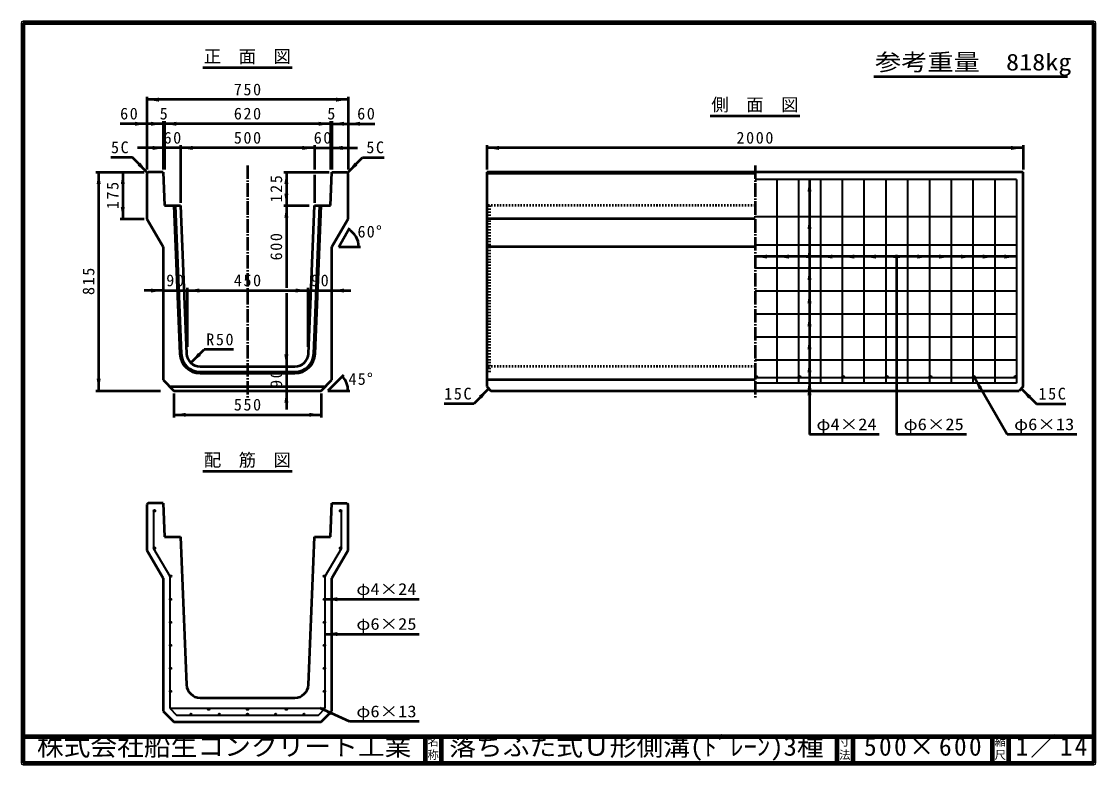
# Model space of a CAD drawing. Units: millimetres, scale not verified. Extents: x 100 to 4105, y 100 to 2870.
import ezdxf
from ezdxf.enums import TextEntityAlignment as Align

# ---------------------------------------------------------------- set-up
doc = ezdxf.new("R2010")
doc.units = ezdxf.units.MM
doc.header["$LTSCALE"] = 5
doc.linetypes.add('USER1', pattern=[13.4, 10, -1.2, 1, -1.2])
doc.linetypes.add('USER2', pattern=[2.2, 1, -1.2])
doc.layers.add('V-nasSTD', color=7, linetype='Continuous', lineweight=50)
doc.styles.add('ＭＳ ゴシック', font='')
doc.styles.get('ＭＳ ゴシック').set_extended_font_data('MS Gothic')

msp = doc.modelspace()

# ---------------------------------------------------------------- hatches: boundary and pattern name
at = {"layer": 'V-nasSTD'}
for points in [[(612.8, 2586.184), (567.8, 2578.684), (612.8, 2571.184)], [(1272.8, 2571.184), (1317.8, 2578.684), (1272.8, 2586.184)], [(522.8, 2481.184), (567.8, 2488.684), (522.8, 2496.184)], [(582.8, 2481.184), (627.8, 2488.684), (582.8, 2496.184)], [(677.8, 2496.184), (632.8, 2488.684), (677.8, 2481.184)], [(1207.8, 2481.184), (1252.8, 2488.684), (1207.8, 2496.184)], [(1302.8, 2481.184), (1257.8, 2488.684), (1302.8, 2496.184)], [(1362.8, 2481.184), (1317.8, 2488.684), (1362.8, 2496.184)], [(589.05, 2391.184), (634.05, 2398.684), (589.05, 2406.184)], [(737.8, 2406.184), (692.8, 2398.684), (737.8, 2391.184)], [(1147.8, 2391.184), (1192.8, 2398.684), (1147.8, 2406.184)], [(1297.8, 2391.184), (1252.8, 2398.684), (1297.8, 2406.184)], [(1880.312, 2406.184), (1835.312, 2398.684), (1880.312, 2391.184)], [(3790.312, 2391.184), (3835.312, 2398.684), (3790.312, 2406.184)], [(543.784, 2343.307), (570.3, 2306.184), (533.177, 2332.701)], [(1341.817, 2343.307), (1315.3, 2306.184), (1352.423, 2332.701)], [(395.3, 2263.684), (387.8, 2308.684), (380.3, 2263.684)], [(485.3, 2263.684), (477.8, 2308.684), (470.3, 2263.684)], [(1095.3, 2263.684), (1087.8, 2308.684), (1080.3, 2263.684)], [(3030.937, 2235.383), (3038.437, 2280.383), (3045.937, 2235.383)], [(1080.3, 2228.684), (1087.8, 2183.684), (1095.3, 2228.684)], [(470.3, 2178.684), (477.8, 2133.684), (485.3, 2178.684)], [(1095.3, 2138.684), (1087.8, 2183.684), (1080.3, 2138.684)], [(3030.937, 2096.187), (3038.437, 2141.187), (3045.937, 2096.187)], [(3030.937, 1991.46), (3038.437, 2036.46), (3045.937, 1991.46)], [(2880.312, 1986.062), (2835.312, 1993.562), (2880.312, 2001.062)], [(2961.562, 1986.062), (2916.562, 1993.562), (2961.562, 2001.062)], [(3042.812, 1986.062), (2997.812, 1993.562), (3042.812, 2001.062)], [(3124.062, 1986.062), (3079.062, 1993.562), (3124.062, 2001.062)], [(3205.312, 1986.062), (3160.312, 1993.562), (3205.312, 2001.062)], [(3286.562, 1986.062), (3241.562, 1993.562), (3286.562, 2001.062)], [(3367.812, 1986.062), (3322.812, 1993.562), (3367.812, 2001.062)], [(3359.062, 2001.062), (3404.062, 1993.562), (3359.062, 1986.062)], [(3440.312, 2001.062), (3485.312, 1993.562), (3440.312, 1986.062)], [(3521.562, 2001.062), (3566.562, 1993.562), (3521.562, 1986.062)], [(3602.812, 2001.062), (3647.812, 1993.562), (3602.812, 1986.062)], [(3684.062, 2001.062), (3729.062, 1993.562), (3684.062, 1986.062)], [(3765.312, 2001.062), (3810.312, 1993.562), (3765.312, 1986.062)], [(3030.937, 1905.664), (3038.437, 1950.664), (3045.937, 1905.664)], [(582.8, 1859.431), (627.8, 1866.931), (582.8, 1874.431)], [(762.8, 1874.431), (717.8, 1866.931), (762.8, 1859.431)], [(1122.8, 1859.431), (1167.8, 1866.931), (1122.8, 1874.431)], [(1302.8, 1874.431), (1257.8, 1866.931), (1302.8, 1859.431)], [(3030.937, 1819.868), (3038.437, 1864.868), (3045.937, 1819.868)], [(3030.937, 1734.072), (3038.437, 1779.072), (3045.937, 1734.072)], [(3030.937, 1648.276), (3038.437, 1693.276), (3045.937, 1648.276)], [(757.956, 1634.447), (731.44, 1597.324), (768.563, 1623.84)], [(1080.3, 1628.684), (1087.8, 1583.684), (1095.3, 1628.684)], [(3030.937, 1562.48), (3038.437, 1607.48), (3045.937, 1562.48)], [(380.3, 1538.684), (387.8, 1493.684), (395.3, 1538.684)], [(2842.812, 1544.79, 1), (2835.312, 1544.79, 1)], [(3005.312, 1544.79, 1), (2997.812, 1544.79, 1)], [(3030.937, 1496.04), (3038.437, 1541.04), (3045.937, 1496.04)], [(3167.812, 1544.79, 1), (3160.312, 1544.79, 1)], [(3330.312, 1544.79, 1), (3322.812, 1544.79, 1)], [(3492.812, 1544.79, 1), (3485.312, 1544.79, 1)], [(3655.312, 1544.79, 1), (3647.812, 1544.79, 1)], [(3669.441, 1498.821), (3653.437, 1541.542), (3682.432, 1506.321)], [(3810.312, 1544.79, 1), (3802.812, 1544.79, 1)], [(1095.3, 1448.684), (1087.8, 1493.684), (1080.3, 1448.684)], [(1816.295, 1464.061), (1842.812, 1501.184), (1805.689, 1474.668)], [(3030.937, 1476.684), (3038.437, 1521.684), (3045.937, 1476.684)], [(3854.328, 1464.061), (3827.812, 1501.184), (3864.935, 1474.668)], [(712.8, 1411.184), (667.8, 1403.684), (712.8, 1396.184)], [(1172.8, 1396.184), (1217.8, 1403.684), (1172.8, 1411.184)], [(592.8, 1045.863, 1), (598.8, 1045.863, 1)], [(1292.8, 1045.863, 1), (1286.8, 1045.863, 1)], [(592.8, 906.667, 0.06553), (592.902, 905.891, 0.0677), (593.215, 905.145, 0.8751), (598.695, 907.456, 0.8751)], [(1292.411, 905.189, 0.06342), (1292.698, 905.891, 0.06553), (1292.8, 906.667, 0.87886), (1286.899, 907.431, 0.87886)], [(652.8, 801.94, 1), (658.8, 801.94, 0.41421), (655.8, 804.94, 0.41421)], [(1232.8, 801.94, 1), (1226.8, 801.94, 1)], [(1277.8, 723.644), (1232.8, 716.144), (1277.8, 708.644)], [(652.8, 716.144, 1), (658.8, 716.144, 1)], [(1232.8, 716.144, 1), (1226.8, 716.144, 1)], [(652.8, 630.348, 1), (658.8, 630.348, 1)], [(1232.8, 630.348, 1), (1226.8, 630.348, 1)], [(1277.8, 593.787), (1232.8, 586.287), (1277.8, 578.787)], [(652.8, 544.552, 1), (658.8, 544.552, 1)], [(1232.8, 544.552, 1), (1226.8, 544.552, 1)], [(652.8, 458.756, 1), (658.8, 458.756, 1)], [(1232.8, 458.756, 1), (1226.8, 458.756, 1)], [(652.8, 372.961, 1), (658.8, 372.961, 1)], [(1232.8, 372.961, 1), (1226.8, 372.961, 1)], [(732.078, 284.165, -0.09846), (730.931, 284.393, -0.1023), (729.926, 285.075, -0.81756), (733.247, 289.928, -0.81756)], [(797.8, 303.52, -0.09846), (796.653, 303.748, -0.1023), (795.648, 304.431, -0.81756), (798.969, 309.283, -0.81756)], [(837.439, 284.165, -1), (837.439, 290.165, -1)], [(942.8, 284.165, 1), (942.8, 290.165, 1)], [(942.8, 303.52, -0.09846), (941.653, 303.748, -0.1023), (940.648, 304.431, -0.81756), (943.969, 309.283, -0.81756)], [(1048.161, 284.165, 1), (1048.161, 290.165, 1)], [(1087.8, 303.52, -0.09846), (1086.653, 303.748, -0.1023), (1085.648, 304.431, -0.81756), (1088.969, 309.283, -0.81756)], [(1153.522, 284.165, 0.09846), (1154.67, 284.393, 0.1023), (1155.675, 285.075, 0.81756), (1152.354, 289.928, 0.81756)], [(1252.23, 284.028), (1258.453, 297.676), (1244.013, 301.558), (1214.396, 309.52), (1236.848, 294.392)]]:
    msp.add_hatch(color=256, dxfattribs=at).paths.add_polyline_path(points)

# ---------------------------------------------------------------- linework, layer by layer
at = {"layer": 'V-nasSTD', "lineweight": 100}
for p, q in [((105, 2865), (105, 105)), ((4100, 2865), (105, 2865)), ((4100, 105), (4100, 2865)), ((105, 205), (4100, 205)), ((1605, 205), (1605, 105)), ((1665, 205), (1665, 105)), ((3140, 205), (3140, 105)), ((3200, 205), (3200, 105)), ((3720, 205), (3720, 105)), ((3780, 205), (3780, 105)), ((105, 105), (4100, 105))]:
    msp.add_line(p, q, dxfattribs=at)
at = {"layer": 'V-nasSTD'}
for p, q in [((775.8, 2698.684), (1109.8, 2698.684)), ((3278.536, 2664.753), (4000.536, 2664.753)), ((567.8, 2588.684), (567.8, 2318.684)), ((1317.8, 2578.684), (567.8, 2578.684)), ((1317.8, 2588.684), (1317.8, 2318.684)), ((567.8, 2488.684), (467.8, 2488.684)), ((627.8, 2488.684), (567.8, 2488.684)), ((627.8, 2498.684), (627.8, 2318.684)), ((632.8, 2488.684), (627.8, 2488.684)), ((632.8, 2498.684), (632.8, 2318.684)), ((1252.8, 2488.684), (632.8, 2488.684)), ((1252.8, 2498.684), (1252.8, 2318.684)), ((1252.8, 2488.684), (1257.8, 2488.684)), ((1257.8, 2498.684), (1257.8, 2318.684)), ((1257.8, 2488.684), (1317.8, 2488.684)), ((1317.8, 2488.684), (1417.8, 2488.684)), ((2668.312, 2518.684), (3002.312, 2518.684)), ((692.8, 2408.684), (692.8, 2193.684)), ((1192.8, 2408.684), (1192.8, 2318.684)), ((1835.312, 2408.684), (1835.312, 2318.684)), ((3835.312, 2408.684), (3835.312, 2318.684)), ((632.8, 2398.684), (532.8, 2398.684)), ((692.8, 2398.684), (632.8, 2398.684)), ((1192.8, 2398.684), (692.8, 2398.684)), ((1192.8, 2398.684), (1252.8, 2398.684)), ((1252.8, 2398.684), (1352.8, 2398.684)), ((3835.312, 2398.684), (1835.312, 2398.684)), ((513.732, 2362.753), (433.732, 2362.753)), ((570.3, 2306.184), (513.732, 2362.753)), ((1315.3, 2306.184), (1371.869, 2362.753)), ((1371.869, 2362.753), (1451.869, 2362.753)), ((377.8, 2308.684), (557.8, 2308.684)), ((387.8, 2308.684), (387.8, 1493.684)), ((477.8, 2308.684), (477.8, 2133.684)), ((572.8, 2308.684), (567.8, 2303.684)), ((567.8, 2303.684), (567.8, 2133.684)), ((627.8, 2308.684), (572.8, 2308.684)), ((627.8, 2308.684), (632.8, 2183.684)), ((1077.8, 2308.684), (1247.8, 2308.684)), ((1087.8, 2308.684), (1087.8, 2183.684)), ((1192.8, 2298.684), (1192.8, 2193.684)), ((1252.8, 2183.684), (1257.8, 2308.684)), ((1257.8, 2308.684), (1312.8, 2308.684)), ((1312.8, 2308.684), (1317.8, 2303.684)), ((1317.8, 2133.684), (1317.8, 2303.684)), ((1835.312, 2308.684), (1835.312, 1508.684)), ((3835.312, 2308.684), (1835.312, 2308.684)), ((2835.312, 2303.684), (1835.312, 2303.684)), ((3835.312, 1508.684), (3835.312, 2308.684)), ((3038.437, 2280.383), (3038.437, 1330.383)), ((632.8, 2183.684), (692.8, 2183.684)), ((667.779, 2183.684), (690.825, 1630.562)), ((672.783, 2183.684), (695.821, 1630.77)), ((692.8, 2183.684), (715.804, 1631.603)), ((1077.8, 2183.684), (1172.8, 2183.684)), ((1087.8, 2183.684), (1087.8, 1876.931)), ((1169.797, 1631.603), (1192.8, 2183.684)), ((1189.78, 1630.77), (1212.818, 2183.684)), ((1192.8, 2183.684), (1252.8, 2183.684)), ((1194.775, 1630.562), (1217.822, 2183.684)), ((467.8, 2133.684), (557.8, 2133.684)), ((567.8, 2133.684), (627.8, 2029.761)), ((1257.8, 2029.761), (1317.8, 2133.684)), ((2835.312, 2133.684), (1835.312, 2133.684)), ((1282.8, 2029.761), (1323.55, 2100.342)), ((627.8, 2029.761), (627.8, 1533.684)), ((1257.8, 1533.684), (1257.8, 2029.761)), ((1282.8, 2029.761), (1364.3, 2029.761)), ((2835.312, 2029.761), (1835.312, 2029.761)), ((3810.312, 1993.562), (2835.312, 1993.562)), ((3363.437, 1993.562), (3363.437, 1330.383)), ((627.8, 1866.931), (557.8, 1866.931)), ((627.8, 1866.931), (717.8, 1866.931)), ((717.8, 1876.931), (717.8, 1656.931)), ((717.8, 1866.931), (1167.8, 1866.931)), ((1087.8, 1856.931), (1087.8, 1583.684)), ((1167.8, 1876.931), (1167.8, 1656.931)), ((1167.8, 1866.931), (1257.8, 1866.931)), ((1257.8, 1866.931), (1327.8, 1866.931)), ((731.44, 1597.324), (780.937, 1646.821)), ((890.937, 1646.821), (780.937, 1646.821)), ((765.76, 1583.684), (1119.84, 1583.684)), ((765.76, 1563.684), (1119.84, 1563.684)), ((1087.8, 1583.684), (1087.8, 1493.684)), ((627.8, 1533.684), (667.8, 1493.684)), ((765.76, 1558.684), (1119.84, 1558.684)), ((1217.8, 1493.684), (1257.8, 1533.684)), ((1300.253, 1551.137), (1242.8, 1493.684)), ((2835.312, 1533.684), (1835.312, 1533.684)), ((3775.349, 1330.383), (3653.437, 1541.542)), ((377.8, 1493.684), (617.8, 1493.684)), ((652.8, 1508.684), (1232.8, 1508.684)), ((667.8, 1493.684), (1217.8, 1493.684)), ((667.8, 1483.684), (667.8, 1393.684)), ((1087.8, 1493.684), (1087.8, 1423.684)), ((1217.8, 1483.684), (1217.8, 1393.684)), ((1242.8, 1493.684), (1324.05, 1493.684)), ((1842.812, 1501.184), (1786.243, 1444.616)), ((1835.312, 1508.684), (1850.312, 1493.684)), ((1850.312, 1493.684), (3820.312, 1493.684)), ((3835.312, 1508.684), (3820.312, 1493.684)), ((3827.812, 1501.184), (3884.38, 1444.616)), ((1786.243, 1444.616), (1676.243, 1444.616)), ((3884.38, 1444.616), (3994.38, 1444.616)), ((667.8, 1403.684), (1217.8, 1403.684)), ((3298.437, 1330.383), (3038.437, 1330.383)), ((3623.437, 1330.383), (3363.437, 1330.383)), ((4035.349, 1330.383), (3775.349, 1330.383)), ((775.8, 1194.165), (1109.8, 1194.165)), ((572.8, 1074.165), (567.8, 1069.165)), ((567.8, 1069.165), (567.8, 899.165)), ((627.8, 1074.165), (572.8, 1074.165)), ((627.8, 1074.165), (632.8, 949.165)), ((1252.8, 949.165), (1257.8, 1074.165)), ((1257.8, 1074.165), (1312.8, 1074.165)), ((1312.8, 1074.165), (1317.8, 1069.165)), ((1317.8, 899.165), (1317.8, 1069.165)), ((632.8, 949.165), (692.8, 949.165)), ((692.8, 949.165), (715.804, 397.083)), ((1169.797, 397.083), (1192.8, 949.165)), ((1192.8, 949.165), (1252.8, 949.165)), ((567.8, 899.165), (627.8, 795.242)), ((1257.8, 795.242), (1317.8, 899.165)), ((627.8, 795.242), (627.8, 299.165)), ((1257.8, 299.165), (1257.8, 795.242)), ((1232.8, 716.144), (1582.8, 716.144)), ((1232.8, 586.287), (1582.8, 586.287)), ((765.76, 349.165), (1119.84, 349.165)), ((627.8, 299.165), (667.8, 259.165)), ((1322.8, 260.096), (1214.396, 309.52)), ((1217.8, 259.165), (1257.8, 299.165)), ((667.8, 259.165), (1217.8, 259.165)), ((1582.8, 260.096), (1322.8, 260.096))]:
    msp.add_line(p, q, dxfattribs=at)
at = {"layer": 'V-nasSTD', "linetype": 'USER1'}
for p, q in [((942.8, 2333.684), (942.8, 1468.684)), ((2835.312, 2333.684), (2835.312, 1468.684))]:
    msp.add_line(p, q, dxfattribs=at)
at = {"layer": 'V-nasSTD', "lineweight": 35}
for p, q in [((3810.312, 2280.383), (2835.312, 2280.383)), ((2916.562, 2280.383), (2916.562, 1521.684)), ((2997.812, 2280.383), (2997.812, 1521.684)), ((3079.062, 2280.383), (3079.062, 1521.684)), ((3160.312, 2280.383), (3160.312, 1521.684)), ((3241.562, 2280.383), (3241.562, 1521.684)), ((3322.812, 2280.383), (3322.812, 1521.684)), ((3404.062, 2280.383), (3404.062, 1521.684)), ((3485.312, 2280.383), (3485.312, 1521.684)), ((3566.562, 2280.383), (3566.562, 1521.684)), ((3647.812, 2280.383), (3647.812, 1521.684)), ((3729.062, 2280.383), (3729.062, 1521.684)), ((3810.312, 2280.383), (3810.312, 1521.684)), ((3810.312, 2141.187), (2835.312, 2141.187)), ((3810.312, 2036.46), (2835.312, 2036.46)), ((3810.312, 1950.664), (2835.312, 1950.664)), ((3810.312, 1864.868), (2835.312, 1864.868)), ((3810.312, 1779.072), (2835.312, 1779.072)), ((3810.312, 1693.276), (2835.312, 1693.276)), ((3810.312, 1607.48), (2835.312, 1607.48)), ((3810.312, 1541.04), (2835.312, 1541.04)), ((3810.312, 1521.684), (2835.312, 1521.684)), ((592.8, 1048.863), (592.8, 905.863)), ((1292.8, 905.863), (1292.8, 1048.863)), ((592.8, 905.863), (652.8, 801.94)), ((1232.8, 801.94), (1292.8, 905.863)), ((652.8, 801.94), (652.8, 309.52)), ((1232.8, 309.52), (1232.8, 801.94)), ((652.8, 309.52), (678.156, 284.165)), ((652.8, 309.52), (1232.8, 309.52)), ((678.156, 284.165), (1207.445, 284.165)), ((1207.445, 284.165), (1232.8, 309.52))]:
    msp.add_line(p, q, dxfattribs=at)
at = {"layer": 'V-nasSTD', "linetype": 'USER2'}
for p, q in [((2835.312, 2183.684), (1835.312, 2183.684)), ((1845.312, 2183.684), (1845.312, 1558.684)), ((2835.312, 1583.684), (1835.312, 1583.684)), ((1835.312, 1558.684), (1845.312, 1558.684))]:
    msp.add_line(p, q, dxfattribs=at)
at = {"layer": 'V-nasSTD', "lineweight": 13}
msp.add_lwpolyline([(100, 100), (100, 2870), (4105, 2870), (4105, 100)], close=True, dxfattribs=at)
at = {"layer": 'V-nasSTD', "lineweight": 35}
for centre, radius in [((2839.062, 1544.79), 3.75), ((3001.562, 1544.79), 3.75), ((3164.062, 1544.79), 3.75), ((3326.562, 1544.79), 3.75), ((3489.062, 1544.79), 3.75), ((3651.562, 1544.79), 3.75), ((3806.562, 1544.79), 3.75), ((595.8, 1045.863), 3), ((1289.8, 1045.863), 3), ((595.8, 906.667), 3), ((1289.8, 906.667), 3), ((655.8, 801.94), 3), ((1229.8, 801.94), 3), ((655.8, 716.144), 3), ((1229.8, 716.144), 3), ((655.8, 630.348), 3), ((1229.8, 630.348), 3), ((655.8, 544.552), 3), ((1229.8, 544.552), 3), ((655.8, 458.756), 3), ((1229.8, 458.756), 3), ((655.8, 372.961), 3), ((1229.8, 372.961), 3), ((732.078, 287.165), 3), ((797.8, 306.52), 3), ((837.439, 287.165), 3), ((942.8, 306.52), 3), ((942.8, 287.165), 3), ((1048.161, 287.165), 3), ((1087.8, 306.52), 3), ((1153.522, 287.165), 3)]:
    msp.add_circle(centre, radius, dxfattribs=at)
at = {"layer": 'V-nasSTD'}
for centre, radius, start, end in [((1282.8, 2029.761), 75, 0, 60), ((765.76, 1633.684), 75, 182.38594, 270), ((765.76, 1633.684), 70, 182.38594, 270), ((765.76, 1633.684), 50, 182.38594, 270), ((1119.84, 1633.684), 50, 270, 357.61406), ((1119.84, 1633.684), 70, 270, 357.61406), ((1119.84, 1633.684), 75, 270, 357.61406), ((1242.8, 1493.684), 75, 0, 45), ((765.76, 399.165), 50, 182.38594, 270), ((1119.84, 399.165), 50, 270, 357.61406)]:
    msp.add_arc(centre, radius, start, end, dxfattribs=at)

# ---------------------------------------------------------------- texts
at = {"layer": 'V-nasSTD', "style": 'ＭＳ ゴシック'}
for s, height, p in [('正\u3000面\u3000図', 47.65, (779.796, 2763.684)), ('側\u3000面\u3000図', 47.65, (2672.308, 2583.684)), ('5', 43.99, (615.3, 2548.681)), ('5', 43.99, (1240.3, 2548.681)), ('配\u3000筋\u3000図', 47.65, (779.796, 1259.165)), ('名', 30.79, (1613.982, 200.999)), ('寸', 30.79, (3148.982, 200.999)), ('縮', 30.79, (3728.982, 200.999)), ('称', 30.79, (1613.976, 151.01)), ('法', 30.79, (3148.976, 151.01)), ('尺', 30.79, (3728.976, 151.01))]:
    msp.add_text(s, height=height, dxfattribs=at).set_placement(p, align=Align.TOP_LEFT)
for s, height, width, p in [('参考重量\u3000818kg', 62.32, 1.15, (3282.536, 2749.753)), ('φ4×24', 43.99, 1.15, (3064.437, 1390.383)), ('φ6×25', 43.99, 1.15, (3389.437, 1390.383)), ('φ6×13', 43.99, 1.15, (3801.349, 1390.383)), ('φ4×24', 43.99, 1.15, (1348.8, 776.144)), ('φ6×25', 43.99, 1.15, (1348.8, 646.287)), ('φ6×13', 43.99, 1.15, (1348.8, 320.096)), ('株式会社船生コンクリート工業', 69.65, 1.05, (157.5, 202.5)), ('落ちふた式Ｕ形側溝(ﾄﾞﾚｰﾝ)3種', 69.65, 1.05, (1695, 202.5))]:
    msp.add_text(s, height=height, dxfattribs=dict(at, width=width)).set_placement(p, align=Align.TOP_LEFT)
at = {"layer": 'V-nasSTD', "attachment_point": 1, "style": 'ＭＳ ゴシック'}
for s, insert, char_height in [('\\T1.2;750', (891.813, 2638.684), 43.99), ('\\T1.2;60', (467.8, 2548.684), 43.99), ('\\T1.2;620', (891.813, 2548.684), 43.99), ('\\T1.2;60', (1351.8, 2548.684), 43.99), ('\\T1.2;60', (629.8, 2458.684), 43.99), ('\\T1.2;500', (891.813, 2458.684), 43.99), ('\\T1.2;60', (1189.8, 2458.684), 43.99), ('\\T1.2;2000', (2766.206, 2458.684), 43.99), ('\\T1.2;5C', (433.732, 2422.753), 43.99), ('\\T1.2;5C', (1385.869, 2422.753), 43.99), ('\\T1.15;60°', (1352.908, 2108.754), 43.99), ('\\T1.2;90', (639.8, 1926.931), 43.99), ('\\T1.2;450', (891.813, 1926.931), 43.99), ('\\T1.2;90', (1179.8, 1926.931), 43.99), ('\\T1.2;R50', (788.937, 1706.821), 43.99), ('\\T1.15;45°', (1319.381, 1559.351), 43.99), ('\\T1.2;15C', (1676.243, 1504.616), 43.99), ('\\T1.2;15C', (3892.38, 1504.616), 43.99), ('\\T1.2;550', (891.813, 1463.684), 43.99), ('\\T1.18;500×600', (3241.581, 202.508), 69.65), ('\\T1.16;1／14', (3807.033, 202.582), 69.65)]:
    msp.add_mtext(s, dxfattribs=dict(at, insert=insert, char_height=char_height))
at = {"layer": 'V-nasSTD', "char_height": 43.99, "attachment_point": 1, "rotation": 90, "style": 'ＭＳ ゴシック'}
for s, insert in [('\\T1.2;125', (1027.8, 2195.197)), ('\\T1.2;175', (417.8, 2170.197)), ('\\T1.2;600', (1027.8, 1979.308)), ('\\T1.2;815', (327.8, 1850.197)), ('\\T1.2;90', (1027.8, 1503.964))]:
    msp.add_mtext(s, dxfattribs=dict(at, insert=insert))

doc.saveas('drawing.dxf')
